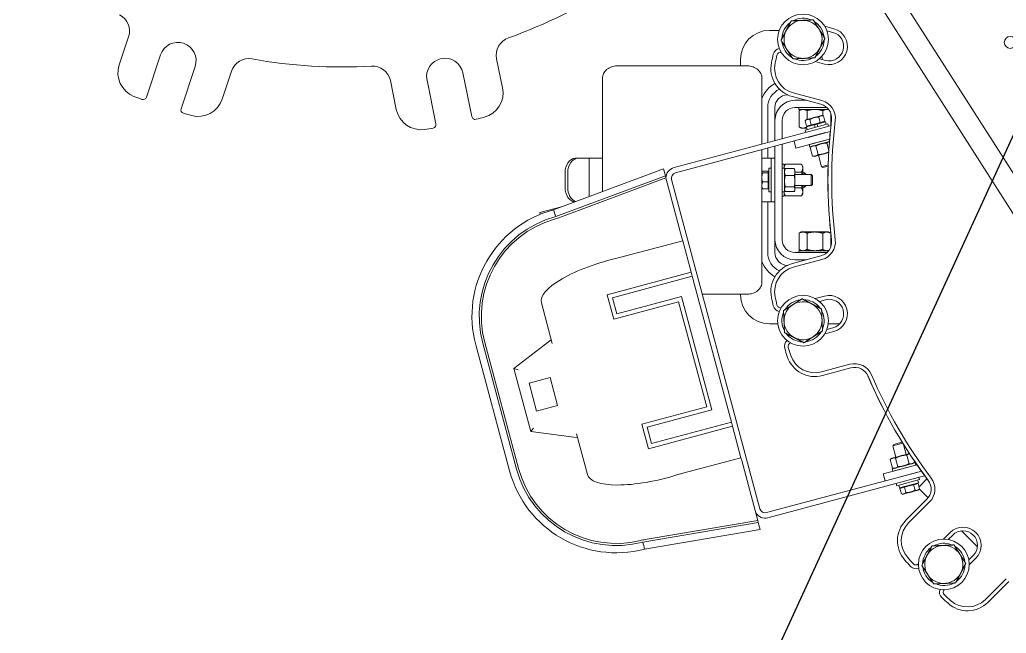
# Model space of a CAD drawing. Header units: inches. Extents: x 17 to 469, y 7 to 301.
# Drawn here: x 46.16 to 80.17, y 214.89 to 236.05 of the extents above; entities that cross this region are included whole.
import ezdxf

# ---------------------------------------------------------------- set-up
doc = ezdxf.new("R2010")
doc.units = ezdxf.units.IN
doc.header["$LTSCALE"] = 14
doc.header["$MEASUREMENT"] = 0
doc.layers.add('Symbol (ANSI)', color=7, linetype='Continuous', lineweight=25)
doc.layers.add('Visible', color=7, linetype='Continuous', lineweight=18)
doc.styles.add('MEMCOR Medium', font='arial.ttf')
doc.dimstyles.new('Default (ANSI)$7', dxfattribs={"dimscale": 14, "dimtxt": 0.15, "dimasz": 0.098425, "dimexe": 0.125, "dimexo": 0.0625, "dimgap": 0.031496, "dimtad": 0, "dimtih": 1, "dimtoh": 1, "dimdec": 4, "dimrnd": 1e-08, "dimzin": 3, "dimdsep": 46, "dimlunit": 5, "dimtxsty": 'MEMCOR Medium', "dimcen": 0.09, "dimdle": 0.393701, "dimclrd": 256, "dimclre": 256, "dimclrt": 256, "dimadec": 0, "dimazin": 1, "dimtfac": 0.8, "dimtofl": 0, "dimtmove": 0, "dimatfit": 3, "dimfxl": 1, "dimfrac": 1, "dimtolj": 1, "dimtzin": 4, "dimlwd": -1, "dimlwe": -1, "dimarcsym": 0})

msp = doc.modelspace()

# ---------------------------------------------------------------- linework, layer by layer
at = {"layer": 'Visible'}
for p, q in [((75.278843, 238.7828), (83.611422, 225.72492)), ((82.979182, 225.32147), (74.507684, 238.597048)), ((72.003167, 235.683564), (72.34143, 235.683564)), ((74.224142, 235.741252), (73.909504, 235.825559)), ((73.982924, 235.6713), (74.190495, 235.615682)), ((49.591957, 234.493236), (49.914127, 235.46109)), ((73.888633, 235.340497), (73.881515, 235.340181)), ((51.014245, 234.839903), (50.527713, 233.378278)), ((62.600659, 234.70491), (62.805579, 233.705639)), ((71.003167, 234.458754), (71.003167, 234.683564)), ((72.410045, 234.92289), (72.410319, 234.922816)), ((73.931676, 234.649756), (73.724104, 234.705374)), ((51.72322, 232.980329), (52.209752, 234.441954)), ((66.745167, 234.458754), (71.245167, 234.458754)), ((73.583392, 234.608492), (73.89803, 234.524185)), ((53.462695, 234.279877), (53.140525, 233.312023)), ((59.141822, 232.954315), (58.936903, 233.953587)), ((60.200227, 233.965682), (60.50969, 232.456611)), ((61.744004, 232.709731), (61.434541, 234.218802)), ((66.245167, 234.026998), (66.245167, 230.12379)), ((71.745167, 231.763512), (71.745167, 234.026998)), ((72.791834, 233.402261), (73.777142, 233.138249)), ((73.810788, 233.263819), (72.82548, 233.527832)), ((73.278508, 233.271857), (72.883167, 233.271857)), ((71.943167, 233.023564), (71.943167, 231.816566)), ((72.193167, 233.023564), (72.193167, 232.581857)), ((72.883167, 233.021857), (73.98777, 233.021857)), ((73.988086, 233.021564), (73.018692, 233.021564)), ((73.018692, 233.021564), (73.018692, 232.958572)), ((74.045247, 232.958572), (73.018692, 232.958572)), ((73.097432, 232.958572), (73.024345, 232.916375)), ((74.042314, 232.958572), (74.047524, 232.955564)), ((72.193167, 232.581857), (72.193167, 231.883553)), ((72.443167, 231.95054), (72.443167, 232.581857)), ((73.024345, 232.355099), (73.024345, 232.916375)), ((73.269228, 232.603597), (73.233735, 232.568103)), ((73.305593, 232.613341), (73.269228, 232.603597)), ((73.297109, 232.611068), (73.297109, 232.916375)), ((73.540654, 232.676325), (73.305593, 232.613341)), ((73.440369, 232.423764), (73.390442, 232.610093)), ((73.775715, 232.73931), (73.540654, 232.676325)), ((73.753784, 232.507743), (73.703857, 232.694072)), ((73.812079, 232.749053), (73.775715, 232.73931)), ((73.812079, 232.749053), (73.860564, 232.736062)), ((73.842637, 232.740865), (73.842637, 232.916375)), ((73.910491, 232.549733), (73.860564, 232.736062)), ((74.115401, 232.398614), (74.115401, 232.832165)), ((73.890064, 232.338235), (68.714206, 230.951368)), ((73.097432, 232.312902), (73.024345, 232.355099)), ((73.097432, 232.312902), (73.160727, 232.312902)), ((73.160727, 232.312902), (73.286039, 232.312902)), ((73.283661, 232.381774), (73.233735, 232.568103)), ((74.020043, 232.455885), (73.235711, 232.245724)), ((73.235711, 232.245724), (73.256416, 232.16845)), ((73.275133, 232.353603), (73.558149, 232.429437)), ((73.299462, 232.262806), (73.275133, 232.353603)), ((73.362015, 232.402769), (73.283661, 232.381774)), ((73.297109, 232.359492), (73.297109, 232.385378)), ((73.325651, 232.393025), (73.332122, 232.368873)), ((73.440369, 232.423764), (73.362015, 232.402769)), ((73.597076, 232.465753), (73.440369, 232.423764)), ((73.558149, 232.429437), (73.648946, 232.453766)), ((73.582478, 232.33864), (73.558149, 232.429437)), ((73.753784, 232.507743), (73.597076, 232.465753)), ((73.648946, 232.453766), (73.931962, 232.5296)), ((73.673275, 232.362969), (73.648946, 232.453766)), ((73.832137, 232.528738), (73.753784, 232.507743)), ((73.910491, 232.549733), (73.832137, 232.528738)), ((73.868501, 232.538482), (73.874973, 232.51433)), ((73.890064, 232.338235), (74.121414, 232.400225)), ((73.956291, 232.438803), (73.931962, 232.5296)), ((74.020043, 232.455885), (74.040748, 232.378611)), ((73.938592, 232.157124), (68.762734, 230.770257)), ((73.334889, 231.995362), (74.100718, 232.200566)), ((74.076807, 231.934822), (73.369779, 231.745374)), ((73.399593, 231.753881), (74.076851, 231.935351)), ((71.745167, 230.811163), (71.745167, 231.569397)), ((71.943167, 231.622451), (71.943167, 231.271857)), ((72.193167, 231.689439), (72.193167, 228.461857)), ((72.443167, 228.461857), (72.443167, 231.756426)), ((72.851926, 231.865953), (72.91663, 231.624471)), ((73.399593, 231.753881), (72.91663, 231.624471)), ((73.369779, 231.745374), (73.390485, 231.6681)), ((74.070062, 231.850192), (73.390485, 231.6681)), ((73.450372, 231.684147), (73.405391, 231.646404)), ((73.485462, 231.347576), (73.405391, 231.646404)), ((73.580704, 231.802409), (73.580834, 231.801926)), ((73.677303, 231.39898), (73.597232, 231.697807)), ((73.942927, 231.899466), (73.943056, 231.898983)), ((74.049246, 231.545595), (73.980914, 231.800615)), ((65.40238, 231.271857), (65.310456, 231.271857)), ((65.40238, 231.271857), (65.718094, 231.271857)), ((65.718094, 231.271857), (65.794246, 231.271857)), ((65.794246, 231.271857), (65.794246, 229.95649)), ((65.924246, 231.271857), (65.794246, 231.271857)), ((65.924246, 231.271857), (66.245167, 231.271857)), ((71.745167, 231.271857), (71.933167, 231.271857)), ((72.063167, 231.271857), (71.933167, 231.271857)), ((72.193167, 231.271857), (72.063167, 231.271857)), ((72.063167, 230.771857), (72.063167, 231.271857)), ((73.543288, 231.33738), (73.485462, 231.347576)), ((73.543288, 231.33738), (73.587805, 231.349308)), ((73.587805, 231.349308), (73.875566, 231.426413)), ((73.694455, 231.377885), (73.800741, 230.981222)), ((73.875566, 231.426413), (74.045019, 231.471818)), ((68.352357, 230.905598), (64.558973, 229.49818)), ((68.417345, 230.663058), (68.352357, 230.905598)), ((71.983167, 230.927857), (71.983167, 230.115857)), ((71.983167, 230.927857), (72.063167, 230.927857)), ((72.443167, 231.073038), (72.506159, 231.073038)), ((72.523167, 230.927857), (72.443167, 230.927857)), ((72.506159, 231.073038), (72.506159, 230.927857)), ((72.506159, 230.994298), (72.548356, 231.067385)), ((72.523167, 230.115857), (72.523167, 230.927857)), ((72.523167, 230.865857), (72.536994, 230.895511)), ((72.857351, 230.916097), (72.547982, 230.916097)), ((73.109631, 231.067385), (72.548356, 231.067385)), ((72.882167, 230.865857), (72.868339, 230.895511)), ((73.151828, 230.994298), (73.109631, 231.067385)), ((73.151828, 230.931003), (73.151828, 230.994298)), ((73.151828, 230.709357), (73.151828, 230.931003)), ((73.800741, 230.981222), (74.026679, 231.041761)), ((73.847699, 230.954107), (73.800741, 230.981222)), ((74.025519, 231.001754), (73.847699, 230.954107)), ((64.635249, 229.259827), (68.417345, 230.663058)), ((68.435906, 230.593788), (64.739244, 229.222255)), ((64.956903, 230.771857), (64.956903, 230.271857)), ((65.048827, 230.271857), (65.048827, 230.771857)), ((68.417345, 230.663058), (68.435906, 230.593788)), ((68.435906, 230.593788), (68.988308, 228.532195)), ((71.740163, 230.802857), (71.743307, 230.808304)), ((71.740163, 230.802857), (71.740163, 230.797515)), ((71.740163, 230.797515), (71.740163, 230.612458)), ((71.740163, 230.612458), (71.740163, 230.3368)), ((71.958163, 230.829), (71.765261, 230.829)), ((71.958163, 230.766029), (71.765261, 230.766029)), ((71.958163, 230.829), (71.958163, 230.797515)), ((71.958163, 230.802857), (71.983167, 230.802857)), ((71.958163, 230.797515), (71.958163, 230.766029)), ((71.958163, 230.766029), (71.958163, 230.612458)), ((71.958163, 230.612458), (71.958163, 230.458886)), ((72.063167, 230.771857), (72.063167, 230.271857)), ((72.857351, 230.676937), (72.547982, 230.676937)), ((72.882167, 230.796517), (72.882167, 230.865857)), ((72.882167, 230.479817), (72.882167, 230.796517)), ((73.109631, 230.794621), (72.882167, 230.794621)), ((72.882167, 230.709357), (73.444823, 230.709357)), ((73.151828, 230.771857), (73.209371, 230.771857)), ((73.209371, 230.709357), (73.209371, 230.771857)), ((73.255175, 230.726057), (73.209371, 230.771857)), ((73.255175, 230.726057), (73.255175, 230.709357)), ((73.444823, 230.334357), (73.444823, 230.709357)), ((73.483167, 230.671017), (73.444823, 230.709357)), ((73.483167, 230.671017), (73.483167, 230.372697)), ((68.630152, 230.540617), (71.67254, 219.18627)), ((71.740163, 230.3368), (71.740163, 230.240857)), ((71.740163, 230.240857), (71.743307, 230.235411)), ((71.745167, 227.016717), (71.745167, 230.232551)), ((71.958163, 230.458886), (71.765261, 230.458886)), ((71.958163, 230.214714), (71.765261, 230.214714)), ((71.958163, 230.458886), (71.958163, 230.3368)), ((71.958163, 230.3368), (71.958163, 230.214714)), ((71.958163, 230.240857), (71.983167, 230.240857)), ((72.063167, 229.771857), (72.063167, 230.271857)), ((72.857351, 230.282697), (72.547982, 230.282697)), ((72.882167, 230.205158), (72.882167, 230.479817)), ((72.882167, 230.334357), (73.444823, 230.334357)), ((73.109631, 230.249093), (72.882167, 230.249093)), ((72.882167, 230.177857), (72.882167, 230.205158)), ((73.151828, 230.112711), (73.151828, 230.334357)), ((73.151828, 230.271857), (73.209371, 230.271857)), ((73.209371, 230.271857), (73.209371, 230.334357)), ((73.255175, 230.317657), (73.209371, 230.271857)), ((73.255175, 230.334357), (73.255175, 230.317657)), ((73.483167, 230.372697), (73.444823, 230.334357)), ((71.983167, 230.115857), (72.063167, 230.115857)), ((72.523167, 230.115857), (72.443167, 230.115857)), ((72.443167, 229.970676), (72.506159, 229.970676)), ((72.506159, 230.115857), (72.506159, 229.970676)), ((72.506159, 230.049416), (72.548356, 229.97633)), ((72.523167, 230.177857), (72.536994, 230.148204)), ((72.857351, 230.127618), (72.547982, 230.127618)), ((73.109631, 229.97633), (72.548356, 229.97633)), ((72.882167, 230.177857), (72.868339, 230.148204)), ((73.151828, 230.049416), (73.109631, 229.97633)), ((73.151828, 230.049416), (73.151828, 230.112711)), ((64.083161, 229.399107), (64.834717, 229.600486)), ((71.933167, 229.771857), (71.745167, 229.771857)), ((71.933167, 229.771857), (72.063167, 229.771857)), ((71.943167, 229.771857), (71.943167, 228.020151)), ((72.063167, 229.771857), (72.193167, 229.771857)), ((64.09879, 229.340782), (64.083161, 229.399107)), ((68.988308, 228.532195), (69.015358, 228.431244)), ((73.097432, 228.730812), (73.024345, 228.688616)), ((73.024345, 228.688616), (73.024345, 228.12734)), ((73.160727, 228.730812), (73.097432, 228.730812)), ((73.569873, 228.730812), (73.160727, 228.730812)), ((73.297109, 228.688616), (73.297109, 228.12734)), ((73.979019, 228.730812), (73.569873, 228.730812)), ((73.842637, 228.688616), (73.842637, 228.12734)), ((74.042314, 228.730812), (73.979019, 228.730812)), ((74.042314, 228.730812), (74.115401, 228.688616)), ((74.115401, 228.688616), (74.115401, 228.21155)), ((69.015358, 228.431244), (66.83387, 227.846716)), ((69.015358, 228.431244), (69.306527, 227.344587)), ((72.193167, 228.461857), (72.193167, 228.020151)), ((73.777142, 227.905466), (72.791834, 227.641453)), ((73.98777, 228.021857), (72.883167, 228.021857)), ((73.018692, 228.085143), (74.045247, 228.085143)), ((73.018692, 228.022151), (73.018692, 228.085143)), ((73.018692, 228.022151), (73.988086, 228.022151)), ((73.097432, 228.085143), (73.024345, 228.12734)), ((74.042314, 228.085143), (74.047524, 228.088151)), ((72.82548, 227.515883), (73.810788, 227.779896)), ((72.883167, 227.771857), (73.278508, 227.771857)), ((66.408749, 226.56813), (69.306527, 227.344587)), ((69.344594, 227.20252), (66.588883, 226.464129)), ((69.306527, 227.344587), (69.344594, 227.20252)), ((69.344594, 227.20252), (70.691982, 222.173997)), ((66.635216, 225.722945), (66.408749, 226.56813)), ((66.588883, 226.464129), (66.739216, 225.903079)), ((66.739216, 225.903079), (68.97292, 226.501598)), ((68.97292, 226.501598), (70.019642, 222.595176)), ((71.245167, 226.58496), (69.690067, 226.58496)), ((71.003167, 226.563564), (71.003167, 226.58496)), ((73.89803, 226.519529), (73.583392, 226.435222)), ((64.516116, 224.88552), (64.141362, 226.284124)), ((68.868919, 226.321464), (66.635216, 225.722945)), ((69.839508, 222.699177), (68.868919, 226.321464)), ((72.410319, 226.120898), (72.410045, 226.120825)), ((73.724104, 226.33834), (73.931676, 226.393959)), ((73.807848, 226.004711), (73.801842, 226.000878)), ((72.291351, 225.563564), (72.003167, 225.563564)), ((74.420656, 225.563564), (74.028471, 225.563564)), ((73.909504, 225.218156), (74.224142, 225.302463)), ((74.190495, 225.428033), (73.982924, 225.372414)), ((61.879831, 224.836937), (63.044516, 220.49027)), ((63.285998, 220.554975), (62.121312, 224.901641)), ((62.190279, 224.920121), (63.354965, 220.573455)), ((64.384421, 224.941842), (63.193941, 224.02439)), ((64.384421, 224.941842), (64.481068, 225.016323)), ((72.736157, 224.903759), (72.736431, 224.903832)), ((74.778772, 224.167333), (73.793464, 223.90332)), ((63.193941, 224.02439), (63.776284, 221.851057)), ((63.193941, 224.02439), (63.33625, 223.976249)), ((73.82711, 223.77775), (74.812418, 224.041763)), ((63.717925, 223.517744), (64.442369, 223.711858)), ((63.976744, 222.551818), (63.717925, 223.517744)), ((64.442369, 223.711858), (64.701188, 222.745932)), ((64.701188, 222.745932), (63.976744, 222.551818)), ((67.605805, 222.100657), (69.839508, 222.699177)), ((70.019642, 222.595176), (67.785939, 221.996657)), ((67.832271, 221.255472), (67.605805, 222.100657)), ((67.936272, 221.435606), (70.691982, 222.173997)), ((70.691982, 222.173997), (70.730049, 222.03193)), ((63.776284, 221.851057), (63.875456, 221.963904)), ((63.776284, 221.851057), (65.265996, 221.651762)), ((65.351886, 221.766385), (65.726641, 220.367781)), ((67.785939, 221.996657), (67.936272, 221.435606)), ((70.730049, 222.03193), (67.832271, 221.255472)), ((70.730049, 222.03193), (71.021205, 220.945319)), ((65.386934, 221.635582), (65.265996, 221.651762)), ((76.596608, 221.450522), (76.249963, 221.357638)), ((76.277072, 221.404599), (76.249963, 221.357638)), ((76.277072, 221.404599), (76.565227, 221.48181)), ((76.565227, 221.48181), (76.583977, 221.470983)), ((76.718471, 221.058032), (76.625993, 221.403164)), ((76.356248, 220.960975), (76.249963, 221.357638)), ((76.825121, 221.086609), (76.53736, 221.009504)), ((76.735623, 221.036937), (76.815694, 220.73811)), ((76.827516, 221.087251), (76.825121, 221.086609)), ((68.839718, 220.360791), (71.021205, 220.945319)), ((71.021205, 220.945319), (71.048268, 220.844321)), ((71.048268, 220.844321), (71.60067, 218.782728)), ((76.205081, 220.92047), (76.1601, 220.882726)), ((76.1601, 220.882726), (76.240171, 220.583899)), ((76.249598, 220.932398), (76.205081, 220.92047)), ((76.23811, 220.557656), (77.022441, 220.767817)), ((76.53736, 221.009504), (76.249598, 220.932398)), ((76.258815, 220.480382), (77.043147, 220.690543)), ((76.351941, 220.93413), (76.432012, 220.635302)), ((76.409659, 220.520163), (77.086916, 220.701634)), ((76.962554, 220.75177), (77.007535, 220.789513)), ((76.995253, 220.83535), (77.007535, 220.789513)), ((77.043147, 220.690543), (77.022441, 220.767817)), ((71.902179, 219.053688), (77.078037, 220.440555)), ((75.926696, 220.390754), (76.409659, 220.520163)), ((75.926696, 220.390754), (75.991371, 220.149383)), ((76.258815, 220.480382), (76.23811, 220.557656)), ((76.297997, 220.573702), (76.240171, 220.583899)), ((76.470029, 220.53634), (76.46987, 220.536934)), ((76.474364, 220.278682), (77.240193, 220.483885)), ((76.832251, 220.633397), (76.832092, 220.633991)), ((71.950708, 218.872577), (77.126566, 220.259444)), ((76.392883, 219.980032), (76.372178, 220.057306)), ((76.392883, 219.980032), (77.177215, 220.190193)), ((77.137793, 220.082314), (76.480964, 219.906317)), ((76.81585, 219.970164), (76.972557, 220.012153)), ((76.972557, 220.012153), (77.050911, 220.033148)), ((76.972557, 220.012153), (77.022484, 219.825824)), ((77.050911, 220.033148), (77.129265, 220.054143)), ((77.087275, 220.042892), (77.080803, 220.067044)), ((77.113464, 220.173111), (77.137793, 220.082314)), ((77.357874, 220.321422), (77.126566, 220.259444)), ((77.129265, 220.054143), (77.179191, 219.867814)), ((77.177215, 220.190193), (77.15651, 220.267467)), ((77.158119, 219.946456), (77.432323, 220.22066)), ((76.456635, 219.997114), (76.480964, 219.906317)), ((76.502435, 219.886184), (76.580789, 219.907179)), ((76.502435, 219.886184), (76.552362, 219.699855)), ((76.544425, 219.897435), (76.537953, 219.921587)), ((76.600847, 219.686864), (76.552362, 219.699855)), ((76.580789, 219.907179), (76.659142, 219.928174)), ((76.600847, 219.686864), (76.637211, 219.696607)), ((76.637211, 219.696607), (76.872272, 219.759592)), ((76.659142, 219.928174), (76.81585, 219.970164)), ((76.659142, 219.928174), (76.709069, 219.741845)), ((76.872272, 219.759592), (77.107333, 219.822576)), ((77.107333, 219.822576), (77.143698, 219.83232)), ((77.143698, 219.83232), (77.179191, 219.867814)), ((77.476677, 219.565497), (77.176776, 219.865398)), ((77.42881, 219.51004), (76.707514, 218.788744)), ((76.799438, 218.69682), (77.520733, 219.418116)), ((71.619231, 218.713459), (67.642224, 218.037644)), ((67.7135, 218.12218), (71.60067, 218.782728)), ((71.60067, 218.782728), (71.619231, 218.713459)), ((71.684219, 218.470918), (71.619231, 218.713459)), ((67.695343, 217.793087), (71.684219, 218.470918)), ((78.22647, 218.370227), (77.996139, 218.139896)), ((79.169253, 217.872921), (78.620118, 218.422057)), ((78.166441, 218.12635), (78.318394, 218.278303)), ((78.405779, 217.879291), (78.402494, 217.872968)), ((77.13739, 217.281147), (77.13719, 217.280947)), ((79.0255, 217.571197), (78.873547, 217.419244)), ((78.887093, 217.248942), (79.117424, 217.479273)), ((80.165313, 216.773537), (79.444017, 216.052241)), ((79.535941, 215.960317), (80.257237, 216.681613)), ((78.028144, 216.389993), (78.028344, 216.390193))]:
    msp.add_line(p, q, dxfattribs=at)
for centre, radius in [((74.307825, 241.12041), 40), ((73.159911, 235.374188), 0.875), ((80.304354, 235.270357), 0.2085), ((73.159911, 225.669527), 0.875), ((78.012242, 217.265045), 0.875)]:
    msp.add_circle(centre, radius, dxfattribs=at)
for centre, radius, start, end in [((57.238555, 251.544067), 17.12, 289.6856714, 303.4921719), ((49.316373, 235.660065), 0.63, 341.5889217, 63.4921719), ((73.159911, 235.374188), 0.656, 92.5430255, 152.5430255), ((73.159911, 235.374188), 0.7295, 66.6021669, 118.4838842), ((73.159911, 235.374188), 0.656, 32.5430255, 92.5430255), ((73.159911, 235.374188), 0.7295, 6.6021669, 58.4838842), ((72.003167, 234.683564), 1, 90, 180), ((73.159911, 235.374188), 0.7295, 126.6021669, 178.4838842), ((73.159911, 235.374188), 0.656, 152.5430255, 212.5430255), ((73.159911, 235.374188), 0.656, 332.5430255, 32.5430255), ((74.061086, 235.132719), 0.63, 255, 75), ((63.217816, 234.831469), 0.63, 109.6856714, 191.5889217), ((73.159911, 235.374188), 0.7295, 306.6021669, 357.3529514), ((73.159911, 235.374188), 0.7295, 357.3529514, 358.4838842), ((74.061086, 235.132719), 0.5, 255, 75), ((51.611999, 234.640929), 0.63, 341.5889217, 161.5889208), ((72.378987, 234.806978), 0.25, 97.7386875, 167.2190284), ((73.159911, 235.374188), 0.7295, 186.6021669, 238.4838842), ((73.159911, 235.374188), 0.656, 212.5430255, 272.5430255), ((73.159911, 235.374188), 0.656, 272.5430255, 332.5430255), ((54.060448, 234.080902), 0.63, 79.6856714, 161.5889217), ((57.238555, 251.544067), 17.12, 259.6856714, 273.4921719), ((60.817384, 234.092242), 0.63, 11.5889217, 191.5889217), ((91.269054, 230.521857), 19.62, 167.2190284, 168.0785907), ((91.269054, 230.521857), 19.49, 167.2190284, 168.0785907), ((72.378987, 234.806978), 0.12, 75, 167.2190284), ((73.159911, 235.374188), 0.7295, 246.6021669, 298.4838842), ((73.503167, 234.683564), 0.315, 359.3836795, 17.9524668), ((50.417426, 234.218462), 0.87, 161.5889217, 248.510331), ((58.319746, 233.827027), 0.63, 11.5889217, 93.4921719), ((73.050653, 234.368187), 1, 168.0785907, 255), ((73.050653, 234.368187), 0.87, 168.0785907, 255), ((61.953315, 233.530866), 0.87, 284.6675123, 11.5889217), ((72.633167, 233.023564), 0.94, 117.9272078, 160.8531179), ((72.633167, 233.023564), 0.69, 114.1079671, 180), ((57.238555, 251.544067), 19.49, 248.510331, 249.3698933), ((50.413856, 233.416178), 0.12, 249.3698933, 341.5889217), ((52.315056, 233.586797), 0.87, 254.6675123, 341.5889217), ((72.633167, 233.023564), 0.44, 91.1133371, 180), ((72.883167, 232.581857), 0.69, 90, 180), ((73.647732, 232.655286), 0.63, 353.0967498, 75), ((51.837078, 232.942429), 0.12, 161.5889217, 253.80795), ((59.994087, 233.129088), 0.87, 191.5889217, 278.510331), ((72.883167, 232.581857), 0.44, 90, 180), ((73.647732, 232.655286), 0.5, 353.0967498, 75), ((57.238555, 251.544067), 19.49, 253.80795, 254.6675123), ((61.861558, 232.733838), 0.12, 191.5889217, 283.80795), ((57.238555, 251.544067), 19.49, 283.80795, 284.6675123), ((91.269054, 230.521857), 17.250212, 173.0490654, 186.9509346), ((91.269054, 230.521857), 17.25, 173.0967498, 186.9032502), ((57.238555, 251.544067), 19.49, 278.510331, 279.3698933), ((60.392137, 232.432505), 0.12, 279.3698933, 11.5889217), ((91.269054, 230.521857), 17.12, 173.0967498, 186.9032502), ((68.811263, 230.589146), 0.375, 105, 179.5022947), ((68.811263, 230.589146), 0.1875, 105, 195), ((65.559072, 225.822786), 3.809031, 105.2220087, 195), ((65.559072, 225.822786), 3.559031, 105.0446341, 195), ((64.000064, 231.21455), 2.125, 286.1270203, 290.355825), ((65.559072, 225.822786), 3.48763, 106.1270203, 195), ((72.883167, 228.461857), 0.69, 180, 270), ((72.883167, 228.461857), 0.44, 180, 270), ((73.647732, 228.388429), 0.5, 285, 6.9032502), ((73.647732, 228.388429), 0.63, 285, 6.9032502), ((72.633167, 228.020151), 0.69, 180, 245.8920329), ((72.633167, 228.020151), 0.44, 180, 268.8866629), ((72.633167, 228.020151), 0.94, 199.1468821, 242.0727922), ((73.050653, 226.675528), 1, 105, 191.9214093), ((73.050653, 226.675528), 0.87, 105, 191.9214093), ((72.003167, 226.563564), 1, 180, 270), ((91.269054, 230.521857), 19.62, 191.9214093, 192.7809716), ((91.269054, 230.521857), 19.49, 191.9214093, 192.7809716), ((74.061086, 225.910996), 0.63, 285, 105), ((72.378987, 226.236736), 0.25, 192.7809716, 262.2613125), ((72.378987, 226.236736), 0.12, 192.7809716, 285), ((73.159911, 225.669527), 0.656, 122.5430255, 182.5430255), ((73.159911, 225.669527), 0.7295, 96.6021669, 148.4838842), ((73.159911, 225.669527), 0.656, 62.5430255, 122.5430255), ((73.159911, 225.669527), 0.7295, 36.6021669, 88.4838842), ((73.159911, 225.669527), 0.656, 2.5430255, 62.5430255), ((74.061086, 225.910996), 0.5, 285, 105), ((73.159911, 225.669527), 0.7295, 156.6021669, 208.4838842), ((73.159911, 225.669527), 0.7295, 27.3529514, 28.4838842), ((73.159911, 225.669527), 0.7295, 336.6021669, 27.3529514), ((73.159911, 225.669527), 0.656, 182.5430255, 242.5430255), ((73.159911, 225.669527), 0.656, 302.5430255, 2.5430255), ((73.159911, 225.669527), 0.7295, 216.6021669, 268.4838842), ((73.159911, 225.669527), 0.656, 242.5430255, 302.5430255), ((73.159911, 225.669527), 0.7295, 276.6021669, 328.4838842), ((72.767216, 224.787848), 0.25, 127.7386875, 197.2190284), ((72.767216, 224.787848), 0.12, 105, 197.2190284), ((91.269054, 230.521857), 19.62, 197.2190284, 198.0785907), ((73.568291, 224.743676), 1, 198.0785907, 285), ((91.269054, 230.521857), 19.49, 197.2190284, 198.0785907), ((73.568291, 224.743676), 0.87, 198.0785907, 285), ((74.941828, 223.5588), 0.63, 23.0967498, 105), ((74.941828, 223.5588), 0.5, 23.0967498, 105), ((91.269054, 230.521857), 17.250212, 203.0490654, 216.9509346), ((91.269054, 230.521857), 17.25, 203.0967498, 216.9032502), ((91.269054, 230.521857), 17.12, 203.0967498, 216.9032502), ((66.723757, 221.47612), 3.809031, 195, 284.7779913), ((66.723757, 221.47612), 3.559031, 195, 284.9553659), ((66.723757, 221.47612), 3.48763, 195, 283.8729797), ((77.075256, 219.863593), 0.5, 315, 36.9032502), ((77.075256, 219.863593), 0.63, 315, 36.9032502), ((71.853651, 219.234799), 0.375, 210.4977053, 285), ((71.853651, 219.234799), 0.1875, 195, 285), ((77.414621, 218.081637), 1, 135, 221.9214093), ((77.414621, 218.081637), 0.87, 135, 221.9214093), ((78.671947, 217.92475), 0.63, 315, 135), ((78.671947, 217.92475), 0.5, 315, 135), ((68.069499, 216.027212), 2.125, 99.644175, 103.8729797), ((78.012242, 217.265045), 0.7295, 66.6021669, 118.4838842), ((78.012242, 217.265045), 0.7295, 126.6021669, 178.4838842), ((78.012242, 217.265045), 0.656, 92.5430255, 152.5430255), ((78.012242, 217.265045), 0.656, 32.5430255, 92.5430255), ((78.012242, 217.265045), 0.7295, 57.3529514, 58.4838842), ((78.012242, 217.265045), 0.7295, 6.6021669, 57.3529514), ((91.269054, 230.521857), 19.62, 221.9214093, 222.7809716), ((91.269054, 230.521857), 19.49, 221.9214093, 222.7809716), ((77.052337, 217.3658), 0.12, 222.7809716, 315), ((78.012242, 217.265045), 0.656, 152.5430255, 212.5430255), ((78.012242, 217.265045), 0.656, 332.5430255, 32.5430255), ((77.052337, 217.3658), 0.25, 222.7809716, 292.2613125), ((78.012242, 217.265045), 0.7295, 186.6021669, 238.4838842), ((78.012242, 217.265045), 0.656, 272.5430255, 332.5430255), ((78.012242, 217.265045), 0.7295, 306.6021669, 358.4838842), ((78.012242, 217.265045), 0.656, 212.5430255, 272.5430255), ((78.012242, 217.265045), 0.7295, 246.6021669, 298.4838842), ((78.112997, 216.30514), 0.25, 157.7386875, 227.2190284), ((78.112997, 216.30514), 0.12, 135, 227.2190284), ((91.269054, 230.521857), 19.62, 227.2190284, 228.0785907), ((91.269054, 230.521857), 19.49, 227.2190284, 228.0785907), ((78.828834, 216.667424), 1, 228.0785907, 315), ((78.828834, 216.667424), 0.87, 228.0785907, 315)]:
    msp.add_arc(centre, radius, start, end, dxfattribs=at)
for centre, major_axis, ratio, start_param, end_param in [((65.310456, 230.771857), (0, 0.5), 0.707106781, 0, 1.570796327), ((65.40238, 230.771857), (0, 0.5), 0.707106781, 0, 1.570796327), ((65.310456, 230.271857), (0, -0.5), 0.707106781, 4.71238898, 6.246569228), ((65.40238, 230.271857), (0, -0.5), 0.707106781, 4.71238898, 6.069272165), ((66.683502, 226.965288), (2.54214, 0.681164), 0.311867359, 1.42844633, 3.141592654), ((68.268781, 221.048946), (2.54214, 0.681164), 0.311867359, 3.141592654, 4.854738977)]:
    msp.add_ellipse(centre, major_axis=major_axis, ratio=ratio, start_param=start_param, end_param=end_param, dxfattribs=at)
for points, weights in [([(72.577805, 235.676658), (72.658852, 235.832633), (72.752436, 236.012737)], [1, 1.0379548493, 1]), ([(72.752436, 236.012737), (72.955203, 236.021742), (73.130805, 236.029542)], [1, 1.0379548493, 1]), ([(73.130805, 236.029542), (73.306406, 236.037341), (73.509174, 236.046346)], [1, 1.0379548493, 1]), ([(73.509174, 236.046346), (73.618356, 235.875247), (73.712911, 235.727071)], [1, 1.0379548493, 1]), ([(72.403174, 235.340578), (72.496758, 235.520683), (72.577805, 235.676658)], [1, 1.0379548493, 1]), ([(73.712911, 235.727071), (73.807466, 235.578896), (73.916649, 235.407797)], [1, 1.0379548493, 1]), ([(72.606911, 235.021304), (72.512356, 235.16948), (72.403174, 235.340578)], [1, 1.0379548493, 1]), ([(73.916649, 235.407797), (73.823064, 235.227692), (73.742018, 235.071718)], [1, 1.0379548493, 1]), ([(72.810649, 234.702029), (72.701466, 234.873128), (72.606911, 235.021304)], [1, 1.0379548493, 1]), ([(73.742018, 235.071718), (73.660971, 234.915743), (73.567387, 234.735638)], [1, 1.0379548493, 1]), ([(73.189018, 234.718834), (73.013416, 234.711035), (72.810649, 234.702029)], [1, 1.0379548493, 1]), ([(73.567387, 234.735638), (73.364619, 234.726633), (73.189018, 234.718834)], [1, 1.0379548493, 1]), ([(73.160727, 232.958572), (73.097432, 232.958572), (73.024345, 232.916375)], [1, 1.0379548493, 1]), ([(73.297109, 232.916375), (73.224022, 232.958572), (73.160727, 232.958572)], [1, 1.0379548493, 1]), ([(73.569873, 232.958572), (73.443283, 232.958572), (73.297109, 232.916375)], [1, 1.0379548493, 1]), ([(73.842637, 232.916375), (73.696463, 232.958572), (73.569873, 232.958572)], [1, 1.0379548493, 1]), ([(73.979019, 232.958572), (73.915724, 232.958572), (73.842637, 232.916375)], [1, 1.0379548493, 1]), ([(74.055508, 232.944628), (74.01631, 232.958572), (73.979019, 232.958572)], [1.01849013353, 1.02201839991, 1]), ([(73.305593, 232.613341), (73.269228, 232.603597), (73.233735, 232.568103)], [1, 1.0379548493, 1]), ([(73.390442, 232.610093), (73.341957, 232.623085), (73.305593, 232.613341)], [1, 1.0379548493, 1]), ([(73.540654, 232.676325), (73.467925, 232.656838), (73.390442, 232.610093)], [1, 1.0379548493, 1]), ([(73.703857, 232.694072), (73.613382, 232.695813), (73.540654, 232.676325)], [1, 1.0379548493, 1]), ([(73.775715, 232.73931), (73.739351, 232.729566), (73.703857, 232.694072)], [1, 1.0379548493, 1]), ([(73.860564, 232.736062), (73.812079, 232.749053), (73.775715, 232.73931)], [1, 1.0379548493, 1]), ([(73.024345, 232.355099), (73.097432, 232.312902), (73.160727, 232.312902)], [1, 1.0379548493, 1]), ([(73.160727, 232.312902), (73.215961, 232.312902), (73.277584, 232.344453)], [1, 1.03296176836, 1.00867245058]), ([(73.494889, 231.696075), (73.450372, 231.684147), (73.405391, 231.646404)], [1, 1.0379548493, 1]), ([(73.597232, 231.697807), (73.539406, 231.708004), (73.494889, 231.696075)], [1, 1.0379548493, 1]), ([(73.78265, 231.773181), (73.693617, 231.749324), (73.597232, 231.697807)], [1, 1.0379548493, 1]), ([(73.980914, 231.800615), (73.871684, 231.797037), (73.78265, 231.773181)], [1, 1.0379548493, 1]), ([(74.070062, 231.850192), (74.025731, 231.83822), (73.980914, 231.800615)], [1.00028680497, 1.03781090087, 1]), ([(73.485462, 231.347576), (73.543288, 231.33738), (73.587805, 231.349308)], [1, 1.0379548493, 1]), ([(73.587805, 231.349308), (73.632322, 231.361236), (73.677303, 231.39898)], [1, 1.0379548493, 1]), ([(73.677303, 231.39898), (73.786533, 231.402557), (73.875566, 231.426413)], [1, 1.0379548493, 1]), ([(73.875566, 231.426413), (73.958202, 231.448556), (74.046259, 231.494047)], [1, 1.03513152982, 1.00522660659]), ([(72.548356, 231.067385), (72.506159, 230.994298), (72.506159, 230.931003)], [1, 1.0379548493, 1]), ([(72.506159, 230.931003), (72.506159, 230.92943), (72.506183, 230.927857)], [1, 1.00090950226, 1.00177541619]), ([(72.547982, 230.916097), (72.523167, 230.852014), (72.523167, 230.796517)], [1, 1.0379548493, 1]), ([(72.536994, 230.895511), (72.541647, 230.905489), (72.547982, 230.916097)], [1.01416678099, 1.00942265476, 1]), ([(72.882167, 230.796517), (72.882167, 230.852014), (72.857351, 230.916097)], [1, 1.0379548493, 1]), ([(72.857351, 230.916097), (72.863686, 230.905489), (72.868339, 230.895511)], [1, 1.00942265476, 1.01416678099]), ([(73.151828, 230.931003), (73.151828, 230.994298), (73.109631, 231.067385)], [1, 1.0379548493, 1]), ([(73.109631, 230.794621), (73.151828, 230.867708), (73.151828, 230.931003)], [1, 1.0379548493, 1]), ([(71.765261, 230.829), (71.740163, 230.812127), (71.740163, 230.797515)], [1, 1.0379548493, 1]), ([(71.740163, 230.797515), (71.740163, 230.782902), (71.765261, 230.766029)], [1, 1.0379548493, 1]), ([(71.765261, 230.766029), (71.740163, 230.68373), (71.740163, 230.612458)], [1, 1.0379548493, 1]), ([(71.740163, 230.612458), (71.740163, 230.541185), (71.765261, 230.458886)], [1, 1.0379548493, 1]), ([(72.523167, 230.796517), (72.523167, 230.74102), (72.547982, 230.676937)], [1, 1.0379548493, 1]), ([(72.547982, 230.676937), (72.523167, 230.571301), (72.523167, 230.479817)], [1, 1.0379548493, 1]), ([(72.857351, 230.676937), (72.882167, 230.74102), (72.882167, 230.796517)], [1, 1.0379548493, 1]), ([(72.882167, 230.479817), (72.882167, 230.571301), (72.857351, 230.676937)], [1, 1.0379548493, 1]), ([(73.131132, 230.709357), (73.122373, 230.750483), (73.109631, 230.794621)], [1.01576129232, 1.01116500448, 1]), ([(71.765261, 230.458886), (71.740163, 230.393461), (71.740163, 230.3368)], [1, 1.0379548493, 1]), ([(71.740163, 230.3368), (71.740163, 230.28014), (71.765261, 230.214714)], [1, 1.0379548493, 1]), ([(71.765261, 230.214714), (71.74891, 230.225707), (71.743307, 230.235411)], [1, 1.02440401701, 1.0174256912]), ([(72.523167, 230.479817), (72.523167, 230.388333), (72.547982, 230.282697)], [1, 1.0379548493, 1]), ([(72.547982, 230.282697), (72.523167, 230.241144), (72.523167, 230.205158)], [1, 1.0379548493, 1]), ([(72.523167, 230.205158), (72.523167, 230.169171), (72.547982, 230.127618)], [1, 1.0379548493, 1]), ([(72.857351, 230.282697), (72.882167, 230.388333), (72.882167, 230.479817)], [1, 1.0379548493, 1]), ([(72.882167, 230.205158), (72.882167, 230.241144), (72.857351, 230.282697)], [1, 1.0379548493, 1]), ([(72.857351, 230.127618), (72.882167, 230.169171), (72.882167, 230.205158)], [1, 1.0379548493, 1]), ([(73.109631, 230.249093), (73.122373, 230.293232), (73.131132, 230.334357)], [1, 1.01116500448, 1.01576129232]), ([(73.151828, 230.112711), (73.151828, 230.176007), (73.109631, 230.249093)], [1, 1.0379548493, 1]), ([(72.506183, 230.115857), (72.506159, 230.114284), (72.506159, 230.112711)], [1.00177541619, 1.00090950226, 1]), ([(72.506159, 230.112711), (72.506159, 230.049416), (72.548356, 229.97633)], [1, 1.0379548493, 1]), ([(73.109631, 229.97633), (73.151828, 230.049416), (73.151828, 230.112711)], [1, 1.0379548493, 1]), ([(73.160727, 228.730812), (73.097432, 228.730812), (73.024345, 228.688616)], [1, 1.0379548493, 1]), ([(73.297109, 228.688616), (73.224022, 228.730812), (73.160727, 228.730812)], [1, 1.0379548493, 1]), ([(73.569873, 228.730812), (73.443283, 228.730812), (73.297109, 228.688616)], [1, 1.0379548493, 1]), ([(73.842637, 228.688616), (73.696463, 228.730812), (73.569873, 228.730812)], [1, 1.0379548493, 1]), ([(73.979019, 228.730812), (73.915724, 228.730812), (73.842637, 228.688616)], [1, 1.0379548493, 1]), ([(74.115401, 228.688616), (74.042314, 228.730812), (73.979019, 228.730812)], [1, 1.0379548493, 1]), ([(73.024345, 228.12734), (73.097432, 228.085143), (73.160727, 228.085143)], [1, 1.0379548493, 1]), ([(73.160727, 228.085143), (73.224022, 228.085143), (73.297109, 228.12734)], [1, 1.0379548493, 1]), ([(73.297109, 228.12734), (73.443283, 228.085143), (73.569873, 228.085143)], [1, 1.0379548493, 1]), ([(73.569873, 228.085143), (73.696463, 228.085143), (73.842637, 228.12734)], [1, 1.0379548493, 1]), ([(73.842637, 228.12734), (73.915724, 228.085143), (73.979019, 228.085143)], [1, 1.0379548493, 1]), ([(73.979019, 228.085143), (74.01631, 228.085143), (74.055508, 228.099086)], [1, 1.02201839991, 1.01849013353]), ([(72.487753, 226.018789), (72.658852, 226.127972), (72.807027, 226.222527)], [1, 1.0379548493, 1]), ([(72.807027, 226.222527), (72.955203, 226.317082), (73.126302, 226.426265)], [1, 1.0379548493, 1]), ([(73.126302, 226.426265), (73.306406, 226.33268), (73.462381, 226.251634)], [1, 1.0379548493, 1]), ([(73.462381, 226.251634), (73.618356, 226.170587), (73.798461, 226.077002)], [1, 1.0379548493, 1]), ([(72.504557, 225.640421), (72.496758, 225.816022), (72.487753, 226.018789)], [1, 1.0379548493, 1]), ([(73.798461, 226.077002), (73.807466, 225.874235), (73.815265, 225.698634)], [1, 1.0379548493, 1]), ([(72.521362, 225.262052), (72.512356, 225.464819), (72.504557, 225.640421)], [1, 1.0379548493, 1]), ([(73.815265, 225.698634), (73.823064, 225.523032), (73.83207, 225.320265)], [1, 1.0379548493, 1]), ([(72.857441, 225.087421), (72.701466, 225.168467), (72.521362, 225.262052)], [1, 1.0379548493, 1]), ([(73.512795, 225.116527), (73.364619, 225.021972), (73.193521, 224.91279)], [1, 1.0379548493, 1]), ([(73.83207, 225.320265), (73.660971, 225.211082), (73.512795, 225.116527)], [1, 1.0379548493, 1]), ([(73.193521, 224.91279), (73.013416, 225.006374), (72.857441, 225.087421)], [1, 1.0379548493, 1]), ([(76.735623, 221.036937), (76.626393, 221.03336), (76.53736, 221.009504)], [1, 1.0379548493, 1]), ([(76.825121, 221.086609), (76.780604, 221.074681), (76.735623, 221.036937)], [1, 1.0379548493, 1]), ([(76.827526, 221.087236), (76.826321, 221.086931), (76.825121, 221.086609)], [1.0019223069, 1.0009868101, 1]), ([(76.249598, 220.932398), (76.205081, 220.92047), (76.1601, 220.882726)], [1, 1.0379548493, 1]), ([(76.351941, 220.93413), (76.294115, 220.944326), (76.249598, 220.932398)], [1, 1.0379548493, 1]), ([(76.53736, 221.009504), (76.448326, 220.985647), (76.351941, 220.93413)], [1, 1.0379548493, 1]), ([(76.630276, 220.662736), (76.719309, 220.686593), (76.815694, 220.73811)], [1, 1.0379548493, 1]), ([(76.815694, 220.73811), (76.87352, 220.727913), (76.918037, 220.739842)], [1, 1.0379548493, 1]), ([(76.918037, 220.739842), (76.962554, 220.75177), (77.007535, 220.789513)], [1, 1.0379548493, 1]), ([(76.240171, 220.583899), (76.297997, 220.573702), (76.342514, 220.585631)], [1, 1.0379548493, 1]), ([(76.342514, 220.585631), (76.387031, 220.597559), (76.432012, 220.635302)], [1, 1.0379548493, 1]), ([(76.432012, 220.635302), (76.541242, 220.63888), (76.630276, 220.662736)], [1, 1.0379548493, 1]), ([(76.552362, 219.699855), (76.600847, 219.686864), (76.637211, 219.696607)], [1, 1.0379548493, 1]), ([(76.637211, 219.696607), (76.673575, 219.706351), (76.709069, 219.741845)], [1, 1.0379548493, 1]), ([(76.709069, 219.741845), (76.799544, 219.740104), (76.872272, 219.759592)], [1, 1.0379548493, 1]), ([(76.872272, 219.759592), (76.945001, 219.779079), (77.022484, 219.825824)], [1, 1.0379548493, 1]), ([(77.022484, 219.825824), (77.070969, 219.812832), (77.107333, 219.822576)], [1, 1.0379548493, 1]), ([(77.107333, 219.822576), (77.143698, 219.83232), (77.179191, 219.867814)], [1, 1.0379548493, 1]), ([(77.430135, 217.567515), (77.511182, 217.72349), (77.604766, 217.903594)], [1, 1.0379548493, 1]), ([(77.604766, 217.903594), (77.807534, 217.9126), (77.983135, 217.920399)], [1, 1.0379548493, 1]), ([(77.983135, 217.920399), (78.158737, 217.928198), (78.361504, 217.937203)], [1, 1.0379548493, 1]), ([(78.361504, 217.937203), (78.470687, 217.766104), (78.565241, 217.617929)], [1, 1.0379548493, 1]), ([(77.255504, 217.231435), (77.349089, 217.41154), (77.430135, 217.567515)], [1, 1.0379548493, 1]), ([(78.565241, 217.617929), (78.659796, 217.469753), (78.768979, 217.298654)], [1, 1.0379548493, 1]), ([(78.768979, 217.298654), (78.675395, 217.11855), (78.594348, 216.962575)], [1, 1.0379548493, 1]), ([(77.459242, 216.912161), (77.364687, 217.060337), (77.255504, 217.231435)], [1, 1.0379548493, 1]), ([(78.594348, 216.962575), (78.513301, 216.8066), (78.419717, 216.626495)], [1, 1.0379548493, 1]), ([(77.662979, 216.592886), (77.553797, 216.763985), (77.459242, 216.912161)], [1, 1.0379548493, 1]), ([(78.041348, 216.609691), (77.865746, 216.601892), (77.662979, 216.592886)], [1, 1.0379548493, 1]), ([(78.419717, 216.626495), (78.21695, 216.61749), (78.041348, 216.609691)], [1, 1.0379548493, 1])]:
    msp.add_rational_spline(points, weights, degree=2, dxfattribs=at)
for points, knots in [([(66.245167, 234.026998), (66.245167, 234.082278), (66.257684, 234.140825), (66.30869, 234.247746), (66.347182, 234.296142), (66.436003, 234.372172), (66.492226, 234.404886), (66.615416, 234.448165), (66.682384, 234.458754), (66.745167, 234.458754)], [5.751172896, 5.751172896, 5.751172896, 5.751172896, 6.230027309, 6.230027309, 6.708881722, 6.708881722, 7.187288544, 7.187288544, 7.665695365, 7.665695365, 7.665695365, 7.665695365]), ([(71.245167, 234.458754), (71.30795, 234.458754), (71.374917, 234.448165), (71.498107, 234.404886), (71.55433, 234.372172), (71.643152, 234.296142), (71.681643, 234.247746), (71.73265, 234.140825), (71.745167, 234.082278), (71.745167, 234.026998)], [7.665695365, 7.665695365, 7.665695365, 7.665695365, 8.144102187, 8.144102187, 8.622509008, 8.622509008, 9.101363421, 9.101363421, 9.580217834, 9.580217834, 9.580217834, 9.580217834]), ([(71.745167, 227.016717), (71.745167, 226.961437), (71.73265, 226.90289), (71.681643, 226.795969), (71.643152, 226.747572), (71.55433, 226.671542), (71.498107, 226.638829), (71.374917, 226.59555), (71.30795, 226.58496), (71.245167, 226.58496)], [1.918325214, 1.918325214, 1.918325214, 1.918325214, 2.397179627, 2.397179627, 2.876034039, 2.876034039, 3.354440861, 3.354440861, 3.832847683, 3.832847683, 3.832847683, 3.832847683])]:
    msp.add_open_spline(points, degree=3, knots=knots, dxfattribs=at)
for points in [[(64.635249, 229.259827), (64.609895, 229.339271), (64.584449, 229.418779), (64.558973, 229.49818)], [(67.642224, 218.037644), (67.659989, 217.956167), (67.677706, 217.874588), (67.695343, 217.793087)]]:
    msp.add_open_spline(points, degree=3, dxfattribs=at)

# ---------------------------------------------------------------- leaders
at = {"layer": 'Symbol (ANSI)', "annotation_type": 0, "has_hookline": 1, "hookline_direction": 1, "text_width": 39.544749}
msp.add_leader([(81.742521, 235.005888), (64.420256, 197.172587), (63.042303, 197.172587)], dimstyle='Default (ANSI)$7', override={"dimtad": 0}, dxfattribs=at)

doc.saveas('drawing.dxf')
